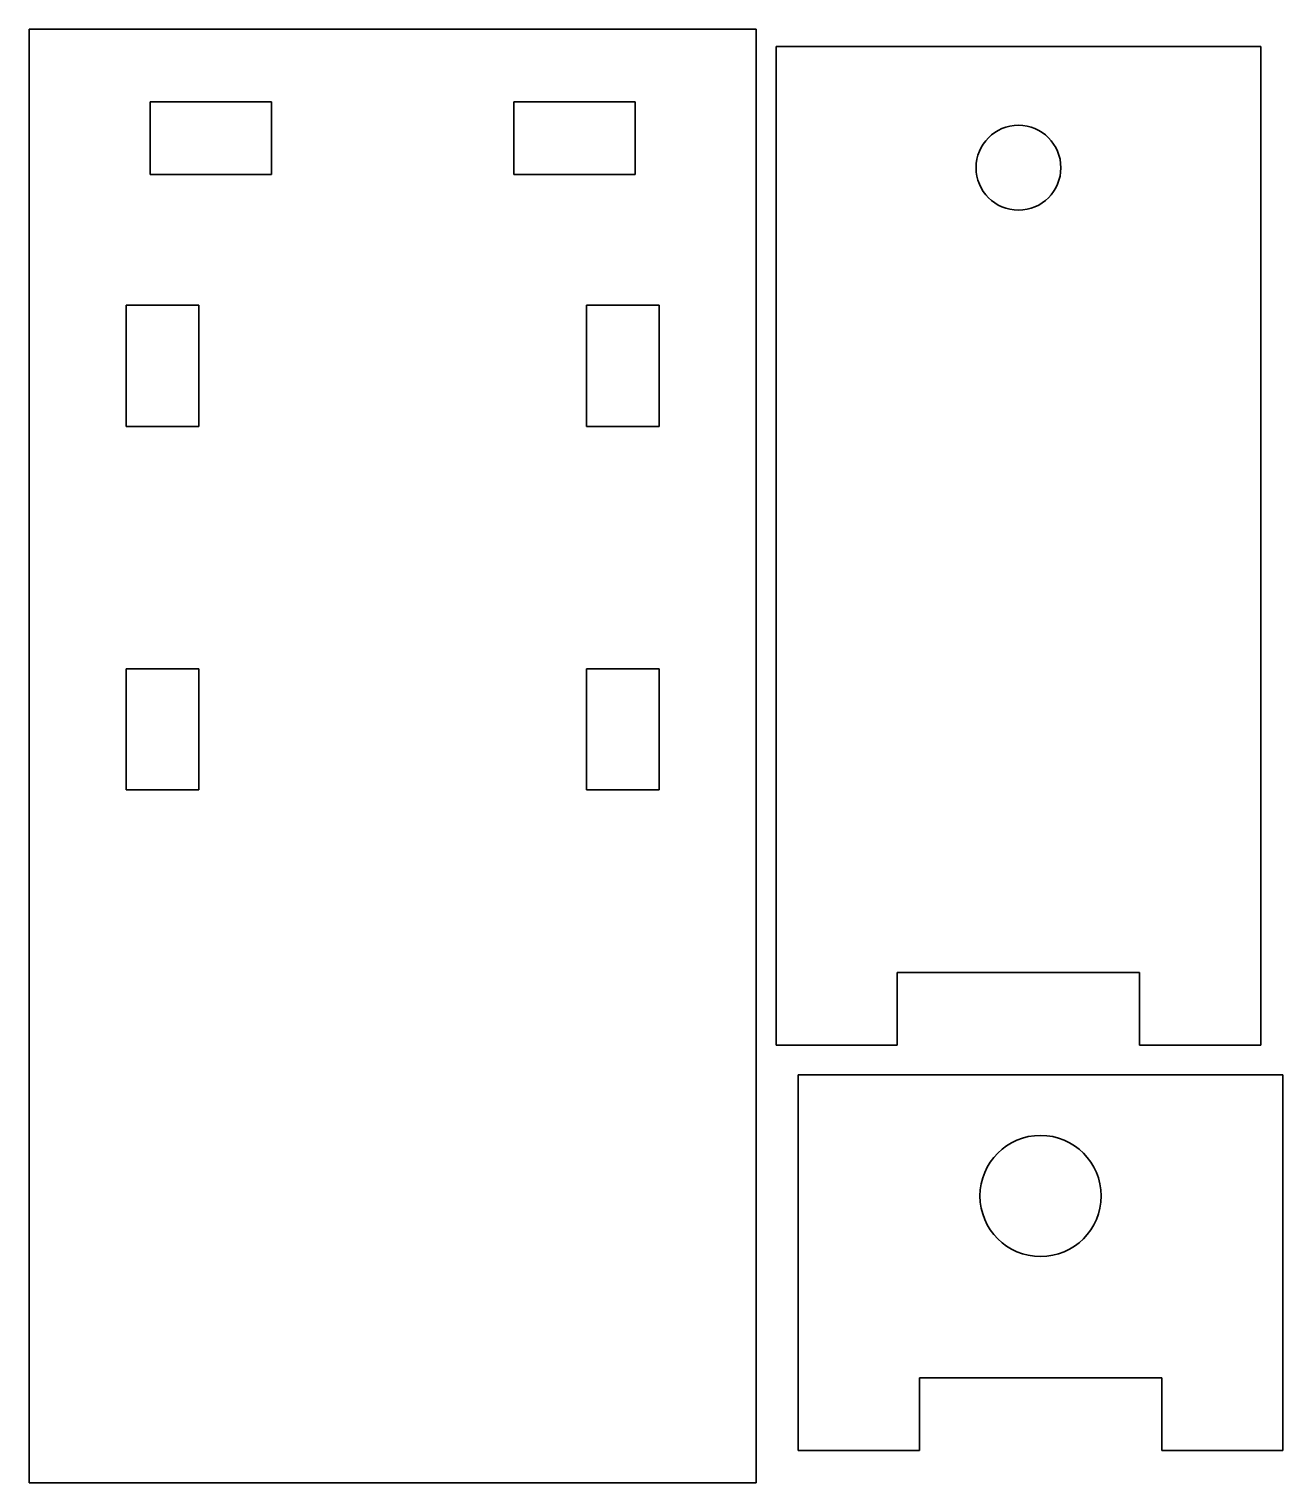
# Model space of a CAD drawing. Extents: x 457.4 to 509.1, y 268.9 to 328.9.
import ezdxf

# ---------------------------------------------------------------- set-up
doc = ezdxf.new("R2010")
doc.units = 0

msp = doc.modelspace()

# ---------------------------------------------------------------- linework, layer by layer
at = {"color": 7, "lineweight": 35}
for p, q in [((457.350525, 328.857483), (487.350525, 328.857483)), ((457.350525, 268.857483), (457.350525, 328.857483)), ((487.350525, 328.857483), (487.350525, 268.857483)), ((488.171265, 286.924683), (488.171265, 328.135681)), ((488.171265, 328.135681), (508.171265, 328.135681)), ((508.171265, 328.135681), (508.171265, 286.924683)), ((509.082428, 285.699524), (489.082428, 285.699524)), ((487.350525, 268.857483), (457.350525, 268.857483))]:
    msp.add_line(p, q, dxfattribs=at)
at = {"color": 7, "lineweight": 35, "ltscale": 0.075}
for p, q in [((462.350525, 322.857483), (462.350525, 325.857483)), ((467.350525, 325.857483), (467.350525, 322.857483)), ((477.350525, 325.857483), (477.350525, 322.857483)), ((482.350525, 322.857483), (482.350525, 325.857483)), ((464.350525, 317.456482), (461.350525, 317.456482)), ((480.350525, 317.456482), (483.350525, 317.456482)), ((461.350525, 312.456482), (464.350525, 312.456482)), ((483.350525, 312.456482), (480.350525, 312.456482)), ((461.350525, 302.456482), (464.350525, 302.456482)), ((483.350525, 302.456482), (480.350525, 302.456482)), ((464.350525, 297.456482), (461.350525, 297.456482)), ((480.350525, 297.456482), (483.350525, 297.456482)), ((493.171265, 289.924683), (493.171265, 286.924683)), ((503.171265, 286.924683), (503.171265, 289.924683)), ((494.082428, 270.199524), (494.082428, 273.199524)), ((504.082428, 273.199524), (504.082428, 270.199524))]:
    msp.add_line(p, q, dxfattribs=at)
at = {"color": 7, "lineweight": 35, "ltscale": 0.125}
for p, q in [((467.350525, 325.857483), (462.350525, 325.857483)), ((477.350525, 325.857483), (482.350525, 325.857483)), ((462.350525, 322.857483), (467.350525, 322.857483)), ((482.350525, 322.857483), (477.350525, 322.857483)), ((461.350525, 312.456482), (461.350525, 317.456482)), ((464.350525, 317.456482), (464.350525, 312.456482)), ((480.350525, 317.456482), (480.350525, 312.456482)), ((483.350525, 312.456482), (483.350525, 317.456482)), ((461.350525, 302.456482), (461.350525, 297.456482)), ((464.350525, 297.456482), (464.350525, 302.456482)), ((480.350525, 297.456482), (480.350525, 302.456482)), ((483.350525, 302.456482), (483.350525, 297.456482)), ((493.171265, 286.924683), (488.171265, 286.924683)), ((508.171265, 286.924683), (503.171265, 286.924683)), ((489.082428, 270.199524), (494.082428, 270.199524)), ((504.082428, 270.199524), (509.082428, 270.199524))]:
    msp.add_line(p, q, dxfattribs=at)
at = {"color": 7, "lineweight": 35, "ltscale": 0.25}
for p, q in [((503.171265, 289.924683), (493.171265, 289.924683)), ((494.082428, 273.199524), (504.082428, 273.199524))]:
    msp.add_line(p, q, dxfattribs=at)
at = {"color": 7, "lineweight": 35, "ltscale": 0.3875}
for p, q in [((489.082428, 285.699524), (489.082428, 270.199524)), ((509.082428, 270.199524), (509.082428, 285.699524))]:
    msp.add_line(p, q, dxfattribs=at)
at = {"color": 7, "lineweight": 35}
for centre, radius in [((498.171265, 323.135681), 1.75), ((499.082428, 280.699524), 2.5)]:
    msp.add_circle(centre, radius, dxfattribs=at)

doc.saveas('drawing.dxf')
